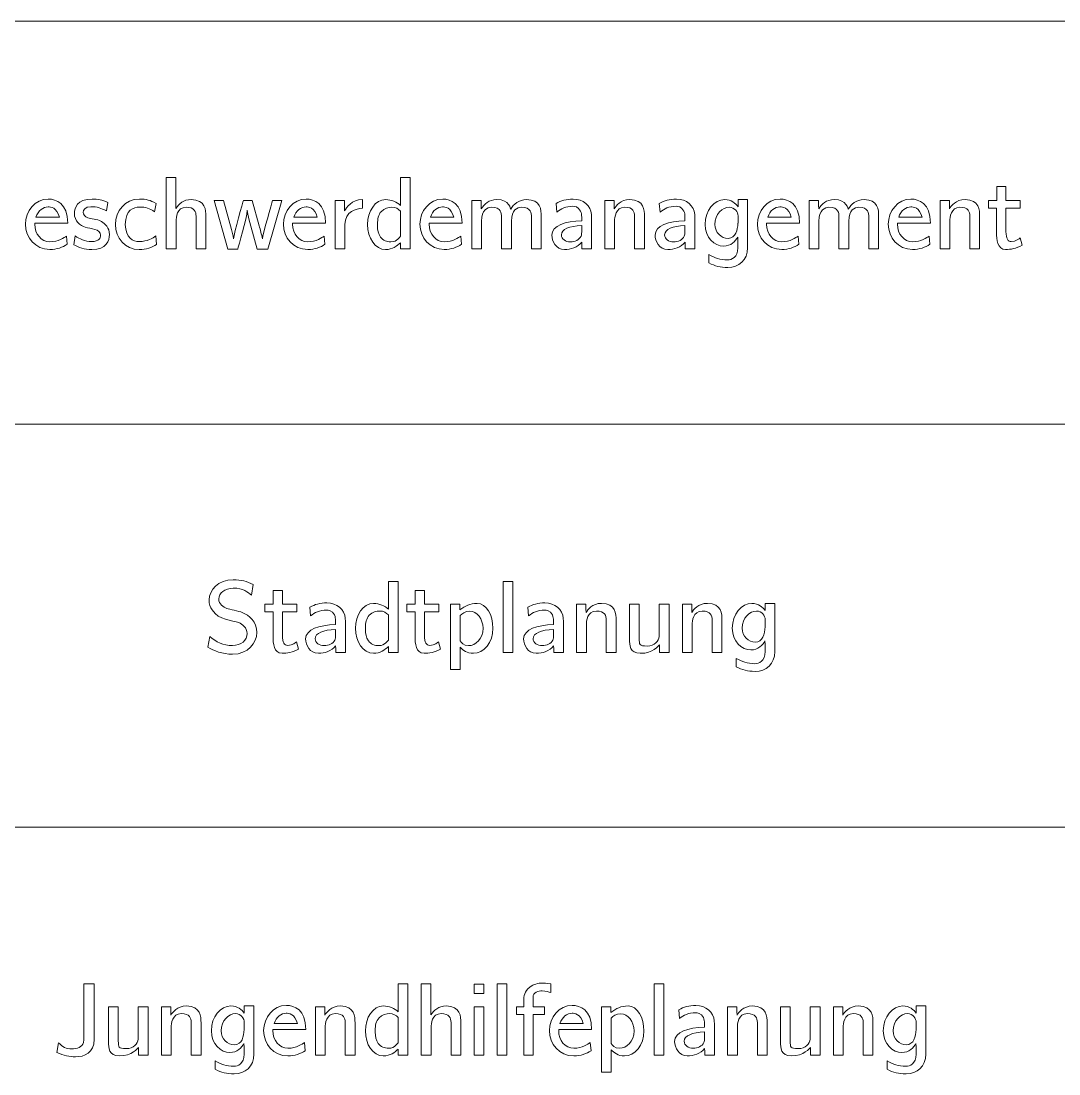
# Model space of a CAD drawing. Header units: inches. Extents: x 0 to 450, y -250 to 0.
# Drawn here: x 158.3 to 222.7, y -65.3 to 0 of the extents above; entities that cross this region are included whole.
import ezdxf

# ---------------------------------------------------------------- set-up
doc = ezdxf.new("R2010")
doc.units = ezdxf.units.IN
doc.header["$MEASUREMENT"] = 0
doc.layers.add('Ebene 1', color=7, linetype='Continuous')
doc.layers.add('Raster', color=7, linetype='Continuous')

msp = doc.modelspace()

# ---------------------------------------------------------------- linework, layer by layer
at = {"layer": 'Ebene 1', "color": 250, "lineweight": 18}
for points in [[(188.236, -34.759), (188.833, -34.759), (188.833, -39.174), (188.236, -39.174), (188.236, -34.759)], [(186.436, -59.74), (187.033, -59.74), (187.033, -60.337), (186.436, -60.337), (186.436, -59.74)], [(187.865, -59.734), (188.462, -59.734), (188.462, -64.148), (187.865, -64.148), (187.865, -59.734)], [(197.606, -59.734), (198.203, -59.734), (198.203, -64.148), (197.606, -64.148), (197.606, -59.734)], [(186.436, -61.15), (187.033, -61.15), (187.033, -64.148), (186.436, -64.148), (186.436, -61.15)]]:
    msp.add_lwpolyline(points, dxfattribs=at)
for points, knots in [([(167.326, -9.708), (167.326, -9.708), (167.923, -9.708), (167.923, -9.708), (167.923, -9.708), (167.923, -11.36), (167.923, -11.36), (167.923, -11.36), (167.929, -11.627), (167.929, -11.627), (168.094, -11.347), (168.399, -11.074), (168.876, -11.074), (169.765, -11.074), (169.784, -11.741), (169.784, -12.122), (169.784, -12.122), (169.784, -14.123), (169.784, -14.123), (169.784, -14.123), (169.174, -14.123), (169.174, -14.123), (169.174, -14.123), (169.174, -12.109), (169.174, -12.109), (169.174, -11.823), (169.079, -11.55), (168.558, -11.55), (167.986, -11.55), (167.935, -12.186), (167.935, -12.408), (167.935, -12.408), (167.935, -14.123), (167.935, -14.123), (167.935, -14.123), (167.326, -14.123), (167.326, -14.123), (167.326, -14.123), (167.326, -9.708), (167.326, -9.708)], [0, 0, 0, 0, 1, 1, 1, 2, 2, 2, 3, 3, 3, 4, 4, 4, 5, 5, 5, 6, 6, 6, 7, 7, 7, 8, 8, 8, 9, 9, 9, 10, 10, 10, 11, 11, 11, 12, 12, 12, 13, 13, 13, 13]), ([(181.868, -9.708), (181.868, -9.708), (181.868, -11.442), (181.868, -11.442), (181.62, -11.226), (181.309, -11.074), (180.94, -11.074), (180.28, -11.074), (179.822, -11.805), (179.822, -12.618), (179.822, -13.45), (180.286, -14.174), (180.934, -14.174), (181.359, -14.174), (181.645, -13.958), (181.855, -13.748), (181.855, -13.748), (181.855, -14.123), (181.855, -14.123), (181.855, -14.123), (182.465, -14.123), (182.465, -14.123), (182.465, -14.123), (182.465, -9.708), (182.465, -9.708), (182.465, -9.708), (181.868, -9.708), (181.868, -9.708)], [0, 0, 0, 0, 1, 1, 1, 2, 2, 2, 3, 3, 3, 4, 4, 4, 5, 5, 5, 6, 6, 6, 7, 7, 7, 8, 8, 8, 9, 9, 9, 9]), ([(218.335, -11.125), (218.335, -11.125), (218.856, -11.125), (218.856, -11.125), (218.856, -11.125), (218.856, -10.267), (218.856, -10.267), (218.856, -10.267), (219.428, -10.267), (219.428, -10.267), (219.428, -10.267), (219.428, -11.125), (219.428, -11.125), (219.428, -11.125), (220.317, -11.125), (220.317, -11.125), (220.317, -11.125), (220.317, -11.601), (220.317, -11.601), (220.317, -11.601), (219.428, -11.601), (219.428, -11.601), (219.428, -11.601), (219.428, -13.056), (219.428, -13.056), (219.428, -13.519), (219.561, -13.678), (219.758, -13.678), (220.063, -13.678), (220.253, -13.494), (220.304, -13.456), (220.304, -13.456), (220.431, -13.913), (220.431, -13.913), (220.069, -14.11), (219.713, -14.174), (219.402, -14.174), (218.894, -14.174), (218.843, -13.539), (218.843, -13.126), (218.843, -13.126), (218.843, -11.601), (218.843, -11.601), (218.843, -11.601), (218.335, -11.601), (218.335, -11.601), (218.335, -11.601), (218.335, -11.125), (218.335, -11.125)], [0, 0, 0, 0, 1, 1, 1, 2, 2, 2, 3, 3, 3, 4, 4, 4, 5, 5, 5, 6, 6, 6, 7, 7, 7, 8, 8, 8, 9, 9, 9, 10, 10, 10, 11, 11, 11, 12, 12, 12, 13, 13, 13, 14, 14, 14, 15, 15, 15, 16, 16, 16, 16]), ([(160.106, -13.697), (159.566, -13.697), (159.166, -13.202), (159.166, -12.598), (159.166, -12.598), (159.166, -12.535), (159.166, -12.535), (159.166, -12.535), (161.211, -12.535), (161.211, -12.535), (161.211, -11.296), (160.487, -11.042), (160.005, -11.042), (159.185, -11.042), (158.594, -11.785), (158.594, -12.605), (158.594, -13.418), (159.198, -14.174), (160.106, -14.174), (160.538, -14.174), (160.887, -14.034), (161.173, -13.85), (161.173, -13.85), (161.129, -13.335), (161.129, -13.335), (160.989, -13.437), (160.633, -13.697), (160.106, -13.697)], [0, 0, 0, 0, 1, 1, 1, 2, 2, 2, 3, 3, 3, 4, 4, 4, 5, 5, 5, 6, 6, 6, 7, 7, 7, 8, 8, 8, 9, 9, 9, 9]), ([(161.68, -13.329), (161.954, -13.513), (162.252, -13.678), (162.71, -13.678), (163.148, -13.678), (163.25, -13.45), (163.25, -13.291), (163.25, -12.872), (162.621, -12.897), (162.297, -12.783), (161.992, -12.681), (161.623, -12.408), (161.623, -11.938), (161.623, -11.595), (161.795, -11.042), (162.722, -11.042), (163.103, -11.042), (163.338, -11.099), (163.707, -11.258), (163.707, -11.258), (163.611, -11.779), (163.611, -11.779), (163.288, -11.601), (163.04, -11.519), (162.652, -11.519), (162.259, -11.519), (162.176, -11.728), (162.176, -11.868), (162.176, -12.001), (162.278, -12.135), (162.455, -12.198), (162.665, -12.268), (163.002, -12.268), (163.3, -12.433), (163.542, -12.567), (163.802, -12.833), (163.802, -13.24), (163.802, -13.615), (163.611, -14.174), (162.716, -14.174), (162.246, -14.174), (161.871, -14.034), (161.585, -13.875), (161.585, -13.875), (161.68, -13.329), (161.68, -13.329)], [0, 0, 0, 0, 1, 1, 1, 2, 2, 2, 3, 3, 3, 4, 4, 4, 5, 5, 5, 6, 6, 6, 7, 7, 7, 8, 8, 8, 9, 9, 9, 10, 10, 10, 11, 11, 11, 12, 12, 12, 13, 13, 13, 14, 14, 14, 15, 15, 15, 15]), ([(165.656, -11.042), (166.113, -11.042), (166.317, -11.112), (166.691, -11.315), (166.691, -11.315), (166.602, -11.836), (166.602, -11.836), (166.266, -11.62), (166.101, -11.538), (165.656, -11.538), (165.307, -11.538), (164.786, -11.703), (164.786, -12.624), (164.786, -13.469), (165.3, -13.678), (165.637, -13.678), (166.164, -13.678), (166.469, -13.475), (166.685, -13.329), (166.685, -13.329), (166.729, -13.856), (166.729, -13.856), (166.425, -14.04), (166.094, -14.174), (165.643, -14.174), (164.78, -14.174), (164.176, -13.45), (164.176, -12.618), (164.176, -11.798), (164.767, -11.042), (165.656, -11.042)], [0, 0, 0, 0, 1, 1, 1, 2, 2, 2, 3, 3, 3, 4, 4, 4, 5, 5, 5, 6, 6, 6, 7, 7, 7, 8, 8, 8, 9, 9, 9, 10, 10, 10, 10]), ([(176.108, -13.697), (175.568, -13.697), (175.168, -13.202), (175.168, -12.598), (175.168, -12.598), (175.168, -12.535), (175.168, -12.535), (175.168, -12.535), (177.213, -12.535), (177.213, -12.535), (177.213, -11.296), (176.489, -11.042), (176.006, -11.042), (175.187, -11.042), (174.596, -11.785), (174.596, -12.605), (174.596, -13.418), (175.2, -14.174), (176.108, -14.174), (176.54, -14.174), (176.889, -14.034), (177.175, -13.85), (177.175, -13.85), (177.131, -13.335), (177.131, -13.335), (176.991, -13.437), (176.635, -13.697), (176.108, -13.697)], [0, 0, 0, 0, 1, 1, 1, 2, 2, 2, 3, 3, 3, 4, 4, 4, 5, 5, 5, 6, 6, 6, 7, 7, 7, 8, 8, 8, 9, 9, 9, 9]), ([(177.816, -11.125), (177.816, -11.125), (178.387, -11.125), (178.387, -11.125), (178.387, -11.125), (178.387, -11.773), (178.387, -11.773), (178.502, -11.563), (178.826, -11.087), (179.499, -11.074), (179.499, -11.074), (179.499, -11.614), (179.499, -11.614), (179.111, -11.62), (178.413, -11.811), (178.413, -12.618), (178.413, -12.618), (178.413, -14.123), (178.413, -14.123), (178.413, -14.123), (177.816, -14.123), (177.816, -14.123), (177.816, -14.123), (177.816, -11.125), (177.816, -11.125)], [0, 0, 0, 0, 1, 1, 1, 2, 2, 2, 3, 3, 3, 4, 4, 4, 5, 5, 5, 6, 6, 6, 7, 7, 7, 8, 8, 8, 8]), ([(184.579, -13.697), (184.039, -13.697), (183.639, -13.202), (183.639, -12.598), (183.639, -12.598), (183.639, -12.535), (183.639, -12.535), (183.639, -12.535), (185.684, -12.535), (185.684, -12.535), (185.684, -11.296), (184.96, -11.042), (184.477, -11.042), (183.658, -11.042), (183.067, -11.785), (183.067, -12.605), (183.067, -13.418), (183.671, -14.174), (184.579, -14.174), (185.011, -14.174), (185.36, -14.034), (185.646, -13.85), (185.646, -13.85), (185.601, -13.335), (185.601, -13.335), (185.462, -13.437), (185.106, -13.697), (184.579, -13.697)], [0, 0, 0, 0, 1, 1, 1, 2, 2, 2, 3, 3, 3, 4, 4, 4, 5, 5, 5, 6, 6, 6, 7, 7, 7, 8, 8, 8, 9, 9, 9, 9]), ([(186.28, -11.125), (186.28, -11.125), (186.865, -11.125), (186.865, -11.125), (186.865, -11.125), (186.865, -11.43), (186.865, -11.43), (186.865, -11.43), (186.871, -11.646), (186.871, -11.646), (187.043, -11.353), (187.354, -11.074), (187.83, -11.074), (188.65, -11.074), (188.681, -11.671), (188.707, -11.671), (188.872, -11.373), (189.183, -11.074), (189.685, -11.074), (190.562, -11.074), (190.593, -11.722), (190.593, -12.122), (190.593, -12.122), (190.593, -14.123), (190.593, -14.123), (190.593, -14.123), (189.983, -14.123), (189.983, -14.123), (189.983, -14.123), (189.983, -12.154), (189.983, -12.154), (189.977, -11.925), (189.977, -11.55), (189.355, -11.55), (189.113, -11.55), (188.745, -11.715), (188.745, -12.408), (188.745, -12.408), (188.745, -14.123), (188.745, -14.123), (188.745, -14.123), (188.129, -14.123), (188.129, -14.123), (188.129, -14.123), (188.129, -12.154), (188.129, -12.154), (188.122, -11.925), (188.129, -11.55), (187.506, -11.55), (187.259, -11.55), (186.89, -11.715), (186.89, -12.408), (186.89, -12.408), (186.89, -14.123), (186.89, -14.123), (186.89, -14.123), (186.28, -14.123), (186.28, -14.123), (186.28, -14.123), (186.28, -11.125), (186.28, -11.125)], [0, 0, 0, 0, 1, 1, 1, 2, 2, 2, 3, 3, 3, 4, 4, 4, 5, 5, 5, 6, 6, 6, 7, 7, 7, 8, 8, 8, 9, 9, 9, 10, 10, 10, 11, 11, 11, 12, 12, 12, 13, 13, 13, 14, 14, 14, 15, 15, 15, 16, 16, 16, 17, 17, 17, 18, 18, 18, 19, 19, 19, 20, 20, 20, 20]), ([(193.711, -11.995), (193.672, -11.461), (193.19, -11.042), (192.574, -11.042), (192.135, -11.042), (191.83, -11.144), (191.513, -11.315), (191.513, -11.315), (191.557, -11.849), (191.557, -11.849), (191.83, -11.646), (192.097, -11.493), (192.561, -11.493), (192.65, -11.493), (192.891, -11.5), (193.037, -11.785), (193.101, -11.919), (193.101, -12.014), (193.101, -12.166), (193.101, -12.166), (193.101, -12.389), (193.101, -12.389), (192.097, -12.421), (191.252, -12.681), (191.252, -13.278), (191.252, -13.653), (191.5, -14.174), (192.04, -14.174), (192.421, -14.174), (192.859, -14.034), (193.114, -13.716), (193.114, -13.716), (193.12, -13.894), (193.12, -13.894), (193.12, -13.894), (193.12, -14.123), (193.12, -14.123), (193.12, -14.123), (193.717, -14.123), (193.717, -14.123), (193.717, -14.123), (193.717, -12.205), (193.717, -12.205), (193.717, -12.205), (193.711, -11.995), (193.711, -11.995)], [0, 0, 0, 0, 1, 1, 1, 2, 2, 2, 3, 3, 3, 4, 4, 4, 5, 5, 5, 6, 6, 6, 7, 7, 7, 8, 8, 8, 9, 9, 9, 10, 10, 10, 11, 11, 11, 12, 12, 12, 13, 13, 13, 14, 14, 14, 15, 15, 15, 15]), ([(194.535, -11.125), (194.535, -11.125), (195.12, -11.125), (195.12, -11.125), (195.12, -11.125), (195.12, -11.43), (195.12, -11.43), (195.12, -11.43), (195.126, -11.646), (195.126, -11.646), (195.221, -11.474), (195.507, -11.074), (196.085, -11.074), (196.974, -11.074), (196.994, -11.747), (196.994, -12.122), (196.994, -12.122), (196.994, -14.123), (196.994, -14.123), (196.994, -14.123), (196.384, -14.123), (196.384, -14.123), (196.384, -14.123), (196.384, -12.109), (196.384, -12.109), (196.384, -11.823), (196.289, -11.55), (195.768, -11.55), (195.196, -11.55), (195.145, -12.186), (195.145, -12.408), (195.145, -12.408), (195.145, -14.123), (195.145, -14.123), (195.145, -14.123), (194.535, -14.123), (194.535, -14.123), (194.535, -14.123), (194.535, -11.125), (194.535, -11.125)], [0, 0, 0, 0, 1, 1, 1, 2, 2, 2, 3, 3, 3, 4, 4, 4, 5, 5, 5, 6, 6, 6, 7, 7, 7, 8, 8, 8, 9, 9, 9, 10, 10, 10, 11, 11, 11, 12, 12, 12, 13, 13, 13, 13]), ([(200.118, -11.995), (200.08, -11.461), (199.597, -11.042), (198.981, -11.042), (198.542, -11.042), (198.238, -11.144), (197.92, -11.315), (197.92, -11.315), (197.964, -11.849), (197.964, -11.849), (198.238, -11.646), (198.504, -11.493), (198.968, -11.493), (199.057, -11.493), (199.298, -11.5), (199.444, -11.785), (199.508, -11.919), (199.508, -12.014), (199.508, -12.166), (199.508, -12.166), (199.508, -12.389), (199.508, -12.389), (198.504, -12.421), (197.66, -12.681), (197.66, -13.278), (197.66, -13.653), (197.907, -14.174), (198.447, -14.174), (198.828, -14.174), (199.266, -14.034), (199.521, -13.716), (199.521, -13.716), (199.527, -13.894), (199.527, -13.894), (199.527, -13.894), (199.527, -14.123), (199.527, -14.123), (199.527, -14.123), (200.124, -14.123), (200.124, -14.123), (200.124, -14.123), (200.124, -12.205), (200.124, -12.205), (200.124, -12.205), (200.118, -11.995), (200.118, -11.995)], [0, 0, 0, 0, 1, 1, 1, 2, 2, 2, 3, 3, 3, 4, 4, 4, 5, 5, 5, 6, 6, 6, 7, 7, 7, 8, 8, 8, 9, 9, 9, 10, 10, 10, 11, 11, 11, 12, 12, 12, 13, 13, 13, 14, 14, 14, 15, 15, 15, 15]), ([(202.804, -11.074), (202.804, -11.074), (202.804, -11.519), (202.804, -11.519), (202.645, -11.315), (202.384, -11.074), (201.978, -11.074), (201.33, -11.074), (200.758, -11.747), (200.758, -12.611), (200.758, -13.443), (201.343, -13.964), (201.908, -13.964), (202.365, -13.964), (202.645, -13.653), (202.785, -13.399), (202.785, -13.399), (202.791, -13.615), (202.791, -13.615), (202.791, -13.615), (202.791, -14.059), (202.791, -14.059), (202.791, -14.669), (202.41, -14.815), (202.162, -14.815), (201.673, -14.815), (201.375, -14.688), (201, -14.485), (201, -14.485), (201, -15.006), (201, -15.006), (201.381, -15.196), (201.692, -15.292), (202.175, -15.292), (202.835, -15.292), (203.401, -14.834), (203.401, -14.066), (203.401, -14.066), (203.401, -11.074), (203.401, -11.074), (203.401, -11.074), (202.804, -11.074), (202.804, -11.074)], [0, 0, 0, 0, 1, 1, 1, 2, 2, 2, 3, 3, 3, 4, 4, 4, 5, 5, 5, 6, 6, 6, 7, 7, 7, 8, 8, 8, 9, 9, 9, 10, 10, 10, 11, 11, 11, 12, 12, 12, 13, 13, 13, 14, 14, 14, 14]), ([(205.515, -13.697), (204.975, -13.697), (204.575, -13.202), (204.575, -12.598), (204.575, -12.598), (204.575, -12.535), (204.575, -12.535), (204.575, -12.535), (206.62, -12.535), (206.62, -12.535), (206.62, -11.296), (205.896, -11.042), (205.413, -11.042), (204.594, -11.042), (204.003, -11.785), (204.003, -12.605), (204.003, -13.418), (204.607, -14.174), (205.515, -14.174), (205.947, -14.174), (206.296, -14.034), (206.582, -13.85), (206.582, -13.85), (206.538, -13.335), (206.538, -13.335), (206.398, -13.437), (206.042, -13.697), (205.515, -13.697)], [0, 0, 0, 0, 1, 1, 1, 2, 2, 2, 3, 3, 3, 4, 4, 4, 5, 5, 5, 6, 6, 6, 7, 7, 7, 8, 8, 8, 9, 9, 9, 9]), ([(207.216, -11.125), (207.216, -11.125), (207.801, -11.125), (207.801, -11.125), (207.801, -11.125), (207.801, -11.43), (207.801, -11.43), (207.801, -11.43), (207.807, -11.646), (207.807, -11.646), (207.979, -11.353), (208.29, -11.074), (208.766, -11.074), (209.586, -11.074), (209.617, -11.671), (209.643, -11.671), (209.808, -11.373), (210.119, -11.074), (210.621, -11.074), (211.498, -11.074), (211.529, -11.722), (211.529, -12.122), (211.529, -12.122), (211.529, -14.123), (211.529, -14.123), (211.529, -14.123), (210.92, -14.123), (210.92, -14.123), (210.92, -14.123), (210.92, -12.154), (210.92, -12.154), (210.913, -11.925), (210.913, -11.55), (210.291, -11.55), (210.049, -11.55), (209.681, -11.715), (209.681, -12.408), (209.681, -12.408), (209.681, -14.123), (209.681, -14.123), (209.681, -14.123), (209.065, -14.123), (209.065, -14.123), (209.065, -14.123), (209.065, -12.154), (209.065, -12.154), (209.058, -11.925), (209.065, -11.55), (208.442, -11.55), (208.195, -11.55), (207.826, -11.715), (207.826, -12.408), (207.826, -12.408), (207.826, -14.123), (207.826, -14.123), (207.826, -14.123), (207.216, -14.123), (207.216, -14.123), (207.216, -14.123), (207.216, -11.125), (207.216, -11.125)], [0, 0, 0, 0, 1, 1, 1, 2, 2, 2, 3, 3, 3, 4, 4, 4, 5, 5, 5, 6, 6, 6, 7, 7, 7, 8, 8, 8, 9, 9, 9, 10, 10, 10, 11, 11, 11, 12, 12, 12, 13, 13, 13, 14, 14, 14, 15, 15, 15, 16, 16, 16, 17, 17, 17, 18, 18, 18, 19, 19, 19, 20, 20, 20, 20]), ([(213.637, -13.697), (213.097, -13.697), (212.696, -13.202), (212.696, -12.598), (212.696, -12.598), (212.696, -12.535), (212.696, -12.535), (212.696, -12.535), (214.742, -12.535), (214.742, -12.535), (214.742, -11.296), (214.018, -11.042), (213.535, -11.042), (212.716, -11.042), (212.125, -11.785), (212.125, -12.605), (212.125, -13.418), (212.728, -14.174), (213.637, -14.174), (214.068, -14.174), (214.418, -14.034), (214.704, -13.85), (214.704, -13.85), (214.659, -13.335), (214.659, -13.335), (214.519, -13.437), (214.164, -13.697), (213.637, -13.697)], [0, 0, 0, 0, 1, 1, 1, 2, 2, 2, 3, 3, 3, 4, 4, 4, 5, 5, 5, 6, 6, 6, 7, 7, 7, 8, 8, 8, 9, 9, 9, 9]), ([(215.338, -11.125), (215.338, -11.125), (215.922, -11.125), (215.922, -11.125), (215.922, -11.125), (215.922, -11.43), (215.922, -11.43), (215.922, -11.43), (215.929, -11.646), (215.929, -11.646), (216.024, -11.474), (216.31, -11.074), (216.888, -11.074), (217.777, -11.074), (217.796, -11.747), (217.796, -12.122), (217.796, -12.122), (217.796, -14.123), (217.796, -14.123), (217.796, -14.123), (217.186, -14.123), (217.186, -14.123), (217.186, -14.123), (217.186, -12.109), (217.186, -12.109), (217.186, -11.823), (217.091, -11.55), (216.57, -11.55), (215.999, -11.55), (215.948, -12.186), (215.948, -12.408), (215.948, -12.408), (215.948, -14.123), (215.948, -14.123), (215.948, -14.123), (215.338, -14.123), (215.338, -14.123), (215.338, -14.123), (215.338, -11.125), (215.338, -11.125)], [0, 0, 0, 0, 1, 1, 1, 2, 2, 2, 3, 3, 3, 4, 4, 4, 5, 5, 5, 6, 6, 6, 7, 7, 7, 8, 8, 8, 9, 9, 9, 10, 10, 10, 11, 11, 11, 12, 12, 12, 13, 13, 13, 13]), ([(159.998, -11.525), (160.138, -11.525), (160.538, -11.557), (160.691, -12.16), (160.691, -12.16), (159.242, -12.16), (159.242, -12.16), (159.376, -11.754), (159.693, -11.525), (159.998, -11.525)], [0, 0, 0, 0, 1, 1, 1, 2, 2, 2, 3, 3, 3, 3]), ([(170.882, -11.125), (170.882, -11.125), (171.371, -12.922), (171.371, -12.922), (171.371, -12.922), (171.472, -13.348), (171.472, -13.348), (171.472, -13.348), (171.498, -13.513), (171.498, -13.513), (171.523, -13.145), (172.082, -11.214), (172.108, -11.125), (172.108, -11.125), (172.654, -11.125), (172.654, -11.125), (172.654, -11.125), (173.092, -12.694), (173.092, -12.694), (173.162, -12.967), (173.238, -13.234), (173.289, -13.513), (173.327, -13.177), (173.874, -11.309), (173.918, -11.125), (173.918, -11.125), (174.496, -11.125), (174.496, -11.125), (174.496, -11.125), (173.638, -14.142), (173.638, -14.142), (173.638, -14.142), (172.959, -14.142), (172.959, -14.142), (172.959, -14.142), (172.565, -12.719), (172.565, -12.719), (172.565, -12.719), (172.457, -12.274), (172.457, -12.274), (172.457, -12.274), (172.374, -11.881), (172.374, -11.881), (172.374, -11.881), (172.355, -11.735), (172.355, -11.735), (172.33, -12.224), (171.79, -14.015), (171.758, -14.142), (171.758, -14.142), (171.148, -14.142), (171.148, -14.142), (171.148, -14.142), (170.291, -11.125), (170.291, -11.125), (170.291, -11.125), (170.882, -11.125), (170.882, -11.125)], [0, 0, 0, 0, 1, 1, 1, 2, 2, 2, 3, 3, 3, 4, 4, 4, 5, 5, 5, 6, 6, 6, 7, 7, 7, 8, 8, 8, 9, 9, 9, 10, 10, 10, 11, 11, 11, 12, 12, 12, 13, 13, 13, 14, 14, 14, 15, 15, 15, 16, 16, 16, 17, 17, 17, 18, 18, 18, 19, 19, 19, 19]), ([(176, -11.525), (176.14, -11.525), (176.54, -11.557), (176.692, -12.16), (176.692, -12.16), (175.244, -12.16), (175.244, -12.16), (175.377, -11.754), (175.695, -11.525), (176, -11.525)], [0, 0, 0, 0, 1, 1, 1, 2, 2, 2, 3, 3, 3, 3]), ([(181.855, -13.354), (181.829, -13.367), (181.671, -13.697), (181.258, -13.697), (181.016, -13.697), (180.762, -13.602), (180.616, -13.399), (180.47, -13.202), (180.438, -12.948), (180.432, -12.706), (180.432, -12.706), (180.432, -12.573), (180.432, -12.573), (180.438, -12.306), (180.477, -12.008), (180.673, -11.805), (180.851, -11.608), (181.124, -11.55), (181.328, -11.55), (181.569, -11.55), (181.709, -11.646), (181.855, -11.792), (181.855, -11.792), (181.855, -13.354), (181.855, -13.354)], [0, 0, 0, 0, 1, 1, 1, 2, 2, 2, 3, 3, 3, 4, 4, 4, 5, 5, 5, 6, 6, 6, 7, 7, 7, 8, 8, 8, 8]), ([(184.471, -11.525), (184.611, -11.525), (185.011, -11.557), (185.163, -12.16), (185.163, -12.16), (183.715, -12.16), (183.715, -12.16), (183.848, -11.754), (184.166, -11.525), (184.471, -11.525)], [0, 0, 0, 0, 1, 1, 1, 2, 2, 2, 3, 3, 3, 3]), ([(202.804, -12.535), (202.804, -12.535), (202.791, -12.535), (202.791, -12.535), (202.785, -12.954), (202.651, -13.481), (202.188, -13.481), (201.775, -13.481), (201.368, -13.126), (201.368, -12.611), (201.368, -11.976), (201.832, -11.55), (202.264, -11.55), (202.6, -11.55), (202.804, -11.862), (202.804, -12.078), (202.804, -12.078), (202.804, -12.535), (202.804, -12.535)], [0, 0, 0, 0, 1, 1, 1, 2, 2, 2, 3, 3, 3, 4, 4, 4, 5, 5, 5, 6, 6, 6, 6]), ([(205.407, -11.525), (205.547, -11.525), (205.947, -11.557), (206.099, -12.16), (206.099, -12.16), (204.651, -12.16), (204.651, -12.16), (204.784, -11.754), (205.102, -11.525), (205.407, -11.525)], [0, 0, 0, 0, 1, 1, 1, 2, 2, 2, 3, 3, 3, 3]), ([(213.529, -11.525), (213.668, -11.525), (214.068, -11.557), (214.221, -12.16), (214.221, -12.16), (212.773, -12.16), (212.773, -12.16), (212.906, -11.754), (213.224, -11.525), (213.529, -11.525)], [0, 0, 0, 0, 1, 1, 1, 2, 2, 2, 3, 3, 3, 3]), ([(193.101, -13.087), (193.101, -13.177), (193.101, -13.265), (193.063, -13.348), (192.961, -13.57), (192.675, -13.697), (192.402, -13.697), (192.097, -13.697), (191.843, -13.519), (191.843, -13.265), (191.843, -12.916), (192.345, -12.719), (193.101, -12.687), (193.101, -12.687), (193.101, -13.087), (193.101, -13.087)], [0, 0, 0, 0, 1, 1, 1, 2, 2, 2, 3, 3, 3, 4, 4, 4, 5, 5, 5, 5]), ([(199.508, -13.087), (199.508, -13.177), (199.508, -13.265), (199.47, -13.348), (199.368, -13.57), (199.082, -13.697), (198.809, -13.697), (198.504, -13.697), (198.25, -13.519), (198.25, -13.265), (198.25, -12.916), (198.752, -12.719), (199.508, -12.687), (199.508, -12.687), (199.508, -13.087), (199.508, -13.087)], [0, 0, 0, 0, 1, 1, 1, 2, 2, 2, 3, 3, 3, 4, 4, 4, 5, 5, 5, 5]), ([(170.024, -38.183), (170.425, -38.513), (170.85, -38.742), (171.441, -38.742), (171.962, -38.742), (172.343, -38.405), (172.343, -37.992), (172.343, -37.63), (172.044, -37.402), (171.829, -37.319), (171.403, -37.154), (170.609, -37.192), (170.171, -36.531), (170.069, -36.379), (169.98, -36.163), (169.98, -35.915), (169.98, -35.305), (170.539, -34.658), (171.485, -34.658), (171.987, -34.658), (172.318, -34.759), (172.724, -34.963), (172.724, -34.963), (172.61, -35.623), (172.61, -35.623), (172.387, -35.439), (172.095, -35.179), (171.485, -35.179), (170.946, -35.179), (170.583, -35.49), (170.583, -35.845), (170.583, -36.169), (170.876, -36.36), (171.079, -36.436), (171.263, -36.506), (171.816, -36.601), (172.044, -36.69), (172.47, -36.855), (172.946, -37.281), (172.946, -37.929), (172.946, -38.577), (172.4, -39.282), (171.435, -39.282), (170.793, -39.282), (170.285, -39.066), (169.91, -38.837), (169.91, -38.837), (170.024, -38.183), (170.024, -38.183)], [0, 0, 0, 0, 1, 1, 1, 2, 2, 2, 3, 3, 3, 4, 4, 4, 5, 5, 5, 6, 6, 6, 7, 7, 7, 8, 8, 8, 9, 9, 9, 10, 10, 10, 11, 11, 11, 12, 12, 12, 13, 13, 13, 14, 14, 14, 15, 15, 15, 16, 16, 16, 16]), ([(181.118, -34.759), (181.118, -34.759), (181.118, -36.493), (181.118, -36.493), (180.871, -36.277), (180.559, -36.125), (180.191, -36.125), (179.53, -36.125), (179.073, -36.855), (179.073, -37.668), (179.073, -38.5), (179.537, -39.224), (180.185, -39.224), (180.61, -39.224), (180.896, -39.008), (181.106, -38.799), (181.106, -38.799), (181.106, -39.174), (181.106, -39.174), (181.106, -39.174), (181.715, -39.174), (181.715, -39.174), (181.715, -39.174), (181.715, -34.759), (181.715, -34.759), (181.715, -34.759), (181.118, -34.759), (181.118, -34.759)], [0, 0, 0, 0, 1, 1, 1, 2, 2, 2, 3, 3, 3, 4, 4, 4, 5, 5, 5, 6, 6, 6, 7, 7, 7, 8, 8, 8, 9, 9, 9, 9]), ([(173.441, -36.176), (173.441, -36.176), (173.961, -36.176), (173.961, -36.176), (173.961, -36.176), (173.961, -35.318), (173.961, -35.318), (173.961, -35.318), (174.533, -35.318), (174.533, -35.318), (174.533, -35.318), (174.533, -36.176), (174.533, -36.176), (174.533, -36.176), (175.422, -36.176), (175.422, -36.176), (175.422, -36.176), (175.422, -36.652), (175.422, -36.652), (175.422, -36.652), (174.533, -36.652), (174.533, -36.652), (174.533, -36.652), (174.533, -38.107), (174.533, -38.107), (174.533, -38.57), (174.667, -38.729), (174.863, -38.729), (175.168, -38.729), (175.359, -38.545), (175.41, -38.507), (175.41, -38.507), (175.537, -38.964), (175.537, -38.964), (175.175, -39.161), (174.819, -39.224), (174.508, -39.224), (174, -39.224), (173.949, -38.589), (173.949, -38.176), (173.949, -38.176), (173.949, -36.652), (173.949, -36.652), (173.949, -36.652), (173.441, -36.652), (173.441, -36.652), (173.441, -36.652), (173.441, -36.176), (173.441, -36.176)], [0, 0, 0, 0, 1, 1, 1, 2, 2, 2, 3, 3, 3, 4, 4, 4, 5, 5, 5, 6, 6, 6, 7, 7, 7, 8, 8, 8, 9, 9, 9, 10, 10, 10, 11, 11, 11, 12, 12, 12, 13, 13, 13, 14, 14, 14, 15, 15, 15, 16, 16, 16, 16]), ([(182.254, -36.176), (182.254, -36.176), (182.775, -36.176), (182.775, -36.176), (182.775, -36.176), (182.775, -35.318), (182.775, -35.318), (182.775, -35.318), (183.347, -35.318), (183.347, -35.318), (183.347, -35.318), (183.347, -36.176), (183.347, -36.176), (183.347, -36.176), (184.236, -36.176), (184.236, -36.176), (184.236, -36.176), (184.236, -36.652), (184.236, -36.652), (184.236, -36.652), (183.347, -36.652), (183.347, -36.652), (183.347, -36.652), (183.347, -38.107), (183.347, -38.107), (183.347, -38.57), (183.48, -38.729), (183.677, -38.729), (183.982, -38.729), (184.173, -38.545), (184.223, -38.507), (184.223, -38.507), (184.35, -38.964), (184.35, -38.964), (183.988, -39.161), (183.633, -39.224), (183.322, -39.224), (182.813, -39.224), (182.763, -38.589), (182.763, -38.176), (182.763, -38.176), (182.763, -36.652), (182.763, -36.652), (182.763, -36.652), (182.254, -36.652), (182.254, -36.652), (182.254, -36.652), (182.254, -36.176), (182.254, -36.176)], [0, 0, 0, 0, 1, 1, 1, 2, 2, 2, 3, 3, 3, 4, 4, 4, 5, 5, 5, 6, 6, 6, 7, 7, 7, 8, 8, 8, 9, 9, 9, 10, 10, 10, 11, 11, 11, 12, 12, 12, 13, 13, 13, 14, 14, 14, 15, 15, 15, 16, 16, 16, 16]), ([(178.432, -37.046), (178.394, -36.512), (177.912, -36.093), (177.295, -36.093), (176.857, -36.093), (176.552, -36.195), (176.235, -36.366), (176.235, -36.366), (176.279, -36.9), (176.279, -36.9), (176.552, -36.696), (176.819, -36.544), (177.283, -36.544), (177.372, -36.544), (177.613, -36.55), (177.759, -36.836), (177.823, -36.97), (177.823, -37.065), (177.823, -37.217), (177.823, -37.217), (177.823, -37.44), (177.823, -37.44), (176.819, -37.471), (175.974, -37.732), (175.974, -38.329), (175.974, -38.704), (176.222, -39.224), (176.762, -39.224), (177.143, -39.224), (177.581, -39.085), (177.835, -38.767), (177.835, -38.767), (177.842, -38.945), (177.842, -38.945), (177.842, -38.945), (177.842, -39.174), (177.842, -39.174), (177.842, -39.174), (178.439, -39.174), (178.439, -39.174), (178.439, -39.174), (178.439, -37.256), (178.439, -37.256), (178.439, -37.256), (178.432, -37.046), (178.432, -37.046)], [0, 0, 0, 0, 1, 1, 1, 2, 2, 2, 3, 3, 3, 4, 4, 4, 5, 5, 5, 6, 6, 6, 7, 7, 7, 8, 8, 8, 9, 9, 9, 10, 10, 10, 11, 11, 11, 12, 12, 12, 13, 13, 13, 14, 14, 14, 15, 15, 15, 15]), ([(186.617, -36.125), (186.192, -36.125), (185.842, -36.284), (185.55, -36.525), (185.55, -36.525), (185.55, -36.176), (185.55, -36.176), (185.55, -36.176), (184.953, -36.176), (184.953, -36.176), (184.953, -36.176), (184.953, -40.235), (184.953, -40.235), (184.953, -40.235), (185.563, -40.235), (185.563, -40.235), (185.563, -40.235), (185.563, -38.843), (185.563, -38.843), (185.734, -39.021), (185.982, -39.224), (186.382, -39.224), (187.049, -39.224), (187.596, -38.551), (187.596, -37.668), (187.596, -36.855), (187.202, -36.125), (186.617, -36.125)], [0, 0, 0, 0, 1, 1, 1, 2, 2, 2, 3, 3, 3, 4, 4, 4, 5, 5, 5, 6, 6, 6, 7, 7, 7, 8, 8, 8, 9, 9, 9, 9]), ([(191.958, -37.046), (191.92, -36.512), (191.437, -36.093), (190.821, -36.093), (190.383, -36.093), (190.078, -36.195), (189.76, -36.366), (189.76, -36.366), (189.805, -36.9), (189.805, -36.9), (190.078, -36.696), (190.345, -36.544), (190.808, -36.544), (190.897, -36.544), (191.138, -36.55), (191.285, -36.836), (191.348, -36.97), (191.348, -37.065), (191.348, -37.217), (191.348, -37.217), (191.348, -37.44), (191.348, -37.44), (190.345, -37.471), (189.5, -37.732), (189.5, -38.329), (189.5, -38.704), (189.747, -39.224), (190.287, -39.224), (190.668, -39.224), (191.107, -39.085), (191.361, -38.767), (191.361, -38.767), (191.367, -38.945), (191.367, -38.945), (191.367, -38.945), (191.367, -39.174), (191.367, -39.174), (191.367, -39.174), (191.964, -39.174), (191.964, -39.174), (191.964, -39.174), (191.964, -37.256), (191.964, -37.256), (191.964, -37.256), (191.958, -37.046), (191.958, -37.046)], [0, 0, 0, 0, 1, 1, 1, 2, 2, 2, 3, 3, 3, 4, 4, 4, 5, 5, 5, 6, 6, 6, 7, 7, 7, 8, 8, 8, 9, 9, 9, 10, 10, 10, 11, 11, 11, 12, 12, 12, 13, 13, 13, 14, 14, 14, 15, 15, 15, 15]), ([(192.783, -36.176), (192.783, -36.176), (193.367, -36.176), (193.367, -36.176), (193.367, -36.176), (193.367, -36.48), (193.367, -36.48), (193.367, -36.48), (193.373, -36.696), (193.373, -36.696), (193.469, -36.525), (193.754, -36.125), (194.333, -36.125), (195.222, -36.125), (195.241, -36.798), (195.241, -37.173), (195.241, -37.173), (195.241, -39.174), (195.241, -39.174), (195.241, -39.174), (194.631, -39.174), (194.631, -39.174), (194.631, -39.174), (194.631, -37.16), (194.631, -37.16), (194.631, -36.874), (194.536, -36.601), (194.015, -36.601), (193.443, -36.601), (193.392, -37.236), (193.392, -37.459), (193.392, -37.459), (193.392, -39.174), (193.392, -39.174), (193.392, -39.174), (192.783, -39.174), (192.783, -39.174), (192.783, -39.174), (192.783, -36.176), (192.783, -36.176)], [0, 0, 0, 0, 1, 1, 1, 2, 2, 2, 3, 3, 3, 4, 4, 4, 5, 5, 5, 6, 6, 6, 7, 7, 7, 8, 8, 8, 9, 9, 9, 10, 10, 10, 11, 11, 11, 12, 12, 12, 13, 13, 13, 13]), ([(196.066, -36.176), (196.066, -36.176), (196.675, -36.176), (196.675, -36.176), (196.675, -36.176), (196.675, -38.297), (196.675, -38.297), (196.682, -38.685), (196.656, -38.773), (197.158, -38.773), (197.641, -38.773), (197.876, -38.462), (197.908, -38.183), (197.914, -38.119), (197.914, -38.049), (197.914, -37.986), (197.914, -37.986), (197.914, -36.176), (197.914, -36.176), (197.914, -36.176), (198.524, -36.176), (198.524, -36.176), (198.524, -36.176), (198.524, -39.174), (198.524, -39.174), (198.524, -39.174), (197.927, -39.174), (197.927, -39.174), (197.927, -39.174), (197.927, -38.697), (197.927, -38.697), (197.889, -38.748), (197.514, -39.224), (196.739, -39.224), (196.091, -39.224), (196.066, -38.71), (196.066, -38.341), (196.066, -38.341), (196.066, -36.176), (196.066, -36.176)], [0, 0, 0, 0, 1, 1, 1, 2, 2, 2, 3, 3, 3, 4, 4, 4, 5, 5, 5, 6, 6, 6, 7, 7, 7, 8, 8, 8, 9, 9, 9, 10, 10, 10, 11, 11, 11, 12, 12, 12, 13, 13, 13, 13]), ([(199.349, -36.176), (199.349, -36.176), (199.933, -36.176), (199.933, -36.176), (199.933, -36.176), (199.933, -36.48), (199.933, -36.48), (199.933, -36.48), (199.939, -36.696), (199.939, -36.696), (200.035, -36.525), (200.32, -36.125), (200.899, -36.125), (201.788, -36.125), (201.807, -36.798), (201.807, -37.173), (201.807, -37.173), (201.807, -39.174), (201.807, -39.174), (201.807, -39.174), (201.197, -39.174), (201.197, -39.174), (201.197, -39.174), (201.197, -37.16), (201.197, -37.16), (201.197, -36.874), (201.102, -36.601), (200.581, -36.601), (200.009, -36.601), (199.958, -37.236), (199.958, -37.459), (199.958, -37.459), (199.958, -39.174), (199.958, -39.174), (199.958, -39.174), (199.349, -39.174), (199.349, -39.174), (199.349, -39.174), (199.349, -36.176), (199.349, -36.176)], [0, 0, 0, 0, 1, 1, 1, 2, 2, 2, 3, 3, 3, 4, 4, 4, 5, 5, 5, 6, 6, 6, 7, 7, 7, 8, 8, 8, 9, 9, 9, 10, 10, 10, 11, 11, 11, 12, 12, 12, 13, 13, 13, 13]), ([(204.493, -36.125), (204.493, -36.125), (204.493, -36.569), (204.493, -36.569), (204.334, -36.366), (204.074, -36.125), (203.667, -36.125), (203.019, -36.125), (202.447, -36.798), (202.447, -37.662), (202.447, -38.494), (203.032, -39.015), (203.597, -39.015), (204.054, -39.015), (204.334, -38.704), (204.474, -38.45), (204.474, -38.45), (204.48, -38.666), (204.48, -38.666), (204.48, -38.666), (204.48, -39.11), (204.48, -39.11), (204.48, -39.72), (204.099, -39.866), (203.851, -39.866), (203.362, -39.866), (203.063, -39.739), (202.689, -39.536), (202.689, -39.536), (202.689, -40.057), (202.689, -40.057), (203.07, -40.247), (203.381, -40.342), (203.864, -40.342), (204.525, -40.342), (205.09, -39.885), (205.09, -39.117), (205.09, -39.117), (205.09, -36.125), (205.09, -36.125), (205.09, -36.125), (204.493, -36.125), (204.493, -36.125)], [0, 0, 0, 0, 1, 1, 1, 2, 2, 2, 3, 3, 3, 4, 4, 4, 5, 5, 5, 6, 6, 6, 7, 7, 7, 8, 8, 8, 9, 9, 9, 10, 10, 10, 11, 11, 11, 12, 12, 12, 13, 13, 13, 14, 14, 14, 14]), ([(181.106, -38.405), (181.08, -38.418), (180.921, -38.748), (180.508, -38.748), (180.267, -38.748), (180.013, -38.653), (179.867, -38.45), (179.721, -38.253), (179.689, -37.999), (179.683, -37.757), (179.683, -37.757), (179.683, -37.624), (179.683, -37.624), (179.689, -37.357), (179.727, -37.059), (179.924, -36.855), (180.102, -36.658), (180.375, -36.601), (180.578, -36.601), (180.82, -36.601), (180.959, -36.696), (181.106, -36.843), (181.106, -36.843), (181.106, -38.405), (181.106, -38.405)], [0, 0, 0, 0, 1, 1, 1, 2, 2, 2, 3, 3, 3, 4, 4, 4, 5, 5, 5, 6, 6, 6, 7, 7, 7, 8, 8, 8, 8]), ([(186.084, -38.748), (185.773, -38.748), (185.633, -38.539), (185.563, -38.45), (185.563, -38.45), (185.563, -36.874), (185.563, -36.874), (185.684, -36.76), (185.861, -36.614), (186.147, -36.614), (186.617, -36.614), (186.979, -37.097), (186.979, -37.668), (186.979, -38.335), (186.516, -38.748), (186.084, -38.748)], [0, 0, 0, 0, 1, 1, 1, 2, 2, 2, 3, 3, 3, 4, 4, 4, 5, 5, 5, 5]), ([(204.493, -37.586), (204.493, -37.586), (204.48, -37.586), (204.48, -37.586), (204.474, -38.005), (204.34, -38.532), (203.877, -38.532), (203.464, -38.532), (203.057, -38.176), (203.057, -37.662), (203.057, -37.027), (203.521, -36.601), (203.953, -36.601), (204.289, -36.601), (204.493, -36.912), (204.493, -37.128), (204.493, -37.128), (204.493, -37.586), (204.493, -37.586)], [0, 0, 0, 0, 1, 1, 1, 2, 2, 2, 3, 3, 3, 4, 4, 4, 5, 5, 5, 6, 6, 6, 6]), ([(177.823, -38.138), (177.823, -38.227), (177.823, -38.316), (177.784, -38.399), (177.683, -38.621), (177.397, -38.748), (177.124, -38.748), (176.819, -38.748), (176.565, -38.57), (176.565, -38.316), (176.565, -37.967), (177.067, -37.77), (177.823, -37.738), (177.823, -37.738), (177.823, -38.138), (177.823, -38.138)], [0, 0, 0, 0, 1, 1, 1, 2, 2, 2, 3, 3, 3, 4, 4, 4, 5, 5, 5, 5]), ([(191.348, -38.138), (191.348, -38.227), (191.348, -38.316), (191.31, -38.399), (191.208, -38.621), (190.922, -38.748), (190.649, -38.748), (190.345, -38.748), (190.09, -38.57), (190.09, -38.316), (190.09, -37.967), (190.592, -37.77), (191.348, -37.738), (191.348, -37.738), (191.348, -38.138), (191.348, -38.138)], [0, 0, 0, 0, 1, 1, 1, 2, 2, 2, 3, 3, 3, 4, 4, 4, 5, 5, 5, 5]), ([(160.648, -63.386), (160.871, -63.647), (161.131, -63.767), (161.455, -63.767), (161.792, -63.767), (162.109, -63.653), (162.186, -63.367), (162.205, -63.297), (162.205, -63.227), (162.205, -63.151), (162.205, -63.151), (162.205, -59.734), (162.205, -59.734), (162.205, -59.734), (162.859, -59.734), (162.859, -59.734), (162.859, -59.734), (162.859, -63.164), (162.859, -63.164), (162.859, -64.034), (162.236, -64.256), (161.684, -64.256), (161.341, -64.256), (160.953, -64.186), (160.541, -63.989), (160.541, -63.989), (160.648, -63.386), (160.648, -63.386)], [0, 0, 0, 0, 1, 1, 1, 2, 2, 2, 3, 3, 3, 4, 4, 4, 5, 5, 5, 6, 6, 6, 7, 7, 7, 8, 8, 8, 9, 9, 9, 9]), ([(181.725, -59.734), (181.725, -59.734), (181.725, -61.468), (181.725, -61.468), (181.477, -61.252), (181.166, -61.099), (180.798, -61.099), (180.137, -61.099), (179.68, -61.83), (179.68, -62.643), (179.68, -63.475), (180.143, -64.199), (180.791, -64.199), (181.217, -64.199), (181.503, -63.983), (181.712, -63.773), (181.712, -63.773), (181.712, -64.148), (181.712, -64.148), (181.712, -64.148), (182.322, -64.148), (182.322, -64.148), (182.322, -64.148), (182.322, -59.734), (182.322, -59.734), (182.322, -59.734), (181.725, -59.734), (181.725, -59.734)], [0, 0, 0, 0, 1, 1, 1, 2, 2, 2, 3, 3, 3, 4, 4, 4, 5, 5, 5, 6, 6, 6, 7, 7, 7, 8, 8, 8, 9, 9, 9, 9]), ([(183.147, -59.734), (183.147, -59.734), (183.744, -59.734), (183.744, -59.734), (183.744, -59.734), (183.744, -61.385), (183.744, -61.385), (183.744, -61.385), (183.75, -61.652), (183.75, -61.652), (183.915, -61.372), (184.22, -61.099), (184.697, -61.099), (185.586, -61.099), (185.605, -61.766), (185.605, -62.147), (185.605, -62.147), (185.605, -64.148), (185.605, -64.148), (185.605, -64.148), (184.995, -64.148), (184.995, -64.148), (184.995, -64.148), (184.995, -62.135), (184.995, -62.135), (184.995, -61.849), (184.9, -61.576), (184.379, -61.576), (183.807, -61.576), (183.757, -62.211), (183.757, -62.433), (183.757, -62.433), (183.757, -64.148), (183.757, -64.148), (183.757, -64.148), (183.147, -64.148), (183.147, -64.148), (183.147, -64.148), (183.147, -59.734), (183.147, -59.734)], [0, 0, 0, 0, 1, 1, 1, 2, 2, 2, 3, 3, 3, 4, 4, 4, 5, 5, 5, 6, 6, 6, 7, 7, 7, 8, 8, 8, 9, 9, 9, 10, 10, 10, 11, 11, 11, 12, 12, 12, 13, 13, 13, 13]), ([(189.058, -61.15), (189.058, -61.15), (189.503, -61.15), (189.503, -61.15), (189.503, -61.15), (189.503, -60.814), (189.503, -60.814), (189.503, -60.477), (189.548, -60.21), (189.878, -59.943), (190.113, -59.746), (190.405, -59.683), (190.659, -59.683), (190.767, -59.683), (190.926, -59.689), (191.186, -59.734), (191.186, -59.734), (191.186, -60.273), (191.186, -60.273), (191.059, -60.229), (190.894, -60.166), (190.646, -60.166), (190.424, -60.166), (190.087, -60.242), (190.087, -60.566), (190.087, -60.566), (190.087, -61.15), (190.087, -61.15), (190.087, -61.15), (190.786, -61.15), (190.786, -61.15), (190.786, -61.15), (190.786, -61.627), (190.786, -61.627), (190.786, -61.627), (190.1, -61.627), (190.1, -61.627), (190.1, -61.627), (190.1, -64.148), (190.1, -64.148), (190.1, -64.148), (189.503, -64.148), (189.503, -64.148), (189.503, -64.148), (189.503, -61.627), (189.503, -61.627), (189.503, -61.627), (189.058, -61.627), (189.058, -61.627), (189.058, -61.627), (189.058, -61.15), (189.058, -61.15)], [0, 0, 0, 0, 1, 1, 1, 2, 2, 2, 3, 3, 3, 4, 4, 4, 5, 5, 5, 6, 6, 6, 7, 7, 7, 8, 8, 8, 9, 9, 9, 10, 10, 10, 11, 11, 11, 12, 12, 12, 13, 13, 13, 14, 14, 14, 15, 15, 15, 16, 16, 16, 17, 17, 17, 17]), ([(163.741, -61.15), (163.741, -61.15), (164.351, -61.15), (164.351, -61.15), (164.351, -61.15), (164.351, -63.272), (164.351, -63.272), (164.357, -63.659), (164.332, -63.748), (164.834, -63.748), (165.316, -63.748), (165.551, -63.437), (165.583, -63.157), (165.589, -63.094), (165.589, -63.024), (165.589, -62.96), (165.589, -62.96), (165.589, -61.15), (165.589, -61.15), (165.589, -61.15), (166.199, -61.15), (166.199, -61.15), (166.199, -61.15), (166.199, -64.148), (166.199, -64.148), (166.199, -64.148), (165.602, -64.148), (165.602, -64.148), (165.602, -64.148), (165.602, -63.672), (165.602, -63.672), (165.564, -63.723), (165.189, -64.199), (164.414, -64.199), (163.766, -64.199), (163.741, -63.684), (163.741, -63.316), (163.741, -63.316), (163.741, -61.15), (163.741, -61.15)], [0, 0, 0, 0, 1, 1, 1, 2, 2, 2, 3, 3, 3, 4, 4, 4, 5, 5, 5, 6, 6, 6, 7, 7, 7, 8, 8, 8, 9, 9, 9, 10, 10, 10, 11, 11, 11, 12, 12, 12, 13, 13, 13, 13]), ([(167.024, -61.15), (167.024, -61.15), (167.608, -61.15), (167.608, -61.15), (167.608, -61.15), (167.608, -61.455), (167.608, -61.455), (167.608, -61.455), (167.615, -61.671), (167.615, -61.671), (167.71, -61.5), (167.996, -61.099), (168.574, -61.099), (169.463, -61.099), (169.482, -61.773), (169.482, -62.147), (169.482, -62.147), (169.482, -64.148), (169.482, -64.148), (169.482, -64.148), (168.872, -64.148), (168.872, -64.148), (168.872, -64.148), (168.872, -62.135), (168.872, -62.135), (168.872, -61.849), (168.777, -61.576), (168.256, -61.576), (167.685, -61.576), (167.634, -62.211), (167.634, -62.433), (167.634, -62.433), (167.634, -64.148), (167.634, -64.148), (167.634, -64.148), (167.024, -64.148), (167.024, -64.148), (167.024, -64.148), (167.024, -61.15), (167.024, -61.15)], [0, 0, 0, 0, 1, 1, 1, 2, 2, 2, 3, 3, 3, 4, 4, 4, 5, 5, 5, 6, 6, 6, 7, 7, 7, 8, 8, 8, 9, 9, 9, 10, 10, 10, 11, 11, 11, 12, 12, 12, 13, 13, 13, 13]), ([(172.168, -61.099), (172.168, -61.099), (172.168, -61.544), (172.168, -61.544), (172.009, -61.341), (171.749, -61.099), (171.342, -61.099), (170.694, -61.099), (170.123, -61.773), (170.123, -62.636), (170.123, -63.468), (170.707, -63.989), (171.272, -63.989), (171.73, -63.989), (172.009, -63.678), (172.149, -63.424), (172.149, -63.424), (172.155, -63.64), (172.155, -63.64), (172.155, -63.64), (172.155, -64.085), (172.155, -64.085), (172.155, -64.695), (171.774, -64.841), (171.526, -64.841), (171.037, -64.841), (170.739, -64.713), (170.364, -64.51), (170.364, -64.51), (170.364, -65.031), (170.364, -65.031), (170.745, -65.222), (171.056, -65.317), (171.539, -65.317), (172.2, -65.317), (172.765, -64.86), (172.765, -64.091), (172.765, -64.091), (172.765, -61.099), (172.765, -61.099), (172.765, -61.099), (172.168, -61.099), (172.168, -61.099)], [0, 0, 0, 0, 1, 1, 1, 2, 2, 2, 3, 3, 3, 4, 4, 4, 5, 5, 5, 6, 6, 6, 7, 7, 7, 8, 8, 8, 9, 9, 9, 10, 10, 10, 11, 11, 11, 12, 12, 12, 13, 13, 13, 14, 14, 14, 14]), ([(174.879, -63.723), (174.339, -63.723), (173.939, -63.227), (173.939, -62.624), (173.939, -62.624), (173.939, -62.56), (173.939, -62.56), (173.939, -62.56), (175.985, -62.56), (175.985, -62.56), (175.985, -61.322), (175.26, -61.068), (174.778, -61.068), (173.958, -61.068), (173.368, -61.811), (173.368, -62.63), (173.368, -63.443), (173.971, -64.199), (174.879, -64.199), (175.311, -64.199), (175.661, -64.059), (175.947, -63.875), (175.947, -63.875), (175.902, -63.361), (175.902, -63.361), (175.762, -63.462), (175.407, -63.723), (174.879, -63.723)], [0, 0, 0, 0, 1, 1, 1, 2, 2, 2, 3, 3, 3, 4, 4, 4, 5, 5, 5, 6, 6, 6, 7, 7, 7, 8, 8, 8, 9, 9, 9, 9]), ([(176.581, -61.15), (176.581, -61.15), (177.165, -61.15), (177.165, -61.15), (177.165, -61.15), (177.165, -61.455), (177.165, -61.455), (177.165, -61.455), (177.171, -61.671), (177.171, -61.671), (177.267, -61.5), (177.553, -61.099), (178.131, -61.099), (179.02, -61.099), (179.039, -61.773), (179.039, -62.147), (179.039, -62.147), (179.039, -64.148), (179.039, -64.148), (179.039, -64.148), (178.429, -64.148), (178.429, -64.148), (178.429, -64.148), (178.429, -62.135), (178.429, -62.135), (178.429, -61.849), (178.334, -61.576), (177.813, -61.576), (177.241, -61.576), (177.191, -62.211), (177.191, -62.433), (177.191, -62.433), (177.191, -64.148), (177.191, -64.148), (177.191, -64.148), (176.581, -64.148), (176.581, -64.148), (176.581, -64.148), (176.581, -61.15), (176.581, -61.15)], [0, 0, 0, 0, 1, 1, 1, 2, 2, 2, 3, 3, 3, 4, 4, 4, 5, 5, 5, 6, 6, 6, 7, 7, 7, 8, 8, 8, 9, 9, 9, 10, 10, 10, 11, 11, 11, 12, 12, 12, 13, 13, 13, 13]), ([(192.615, -63.723), (192.075, -63.723), (191.675, -63.227), (191.675, -62.624), (191.675, -62.624), (191.675, -62.56), (191.675, -62.56), (191.675, -62.56), (193.72, -62.56), (193.72, -62.56), (193.72, -61.322), (192.996, -61.068), (192.513, -61.068), (191.694, -61.068), (191.103, -61.811), (191.103, -62.63), (191.103, -63.443), (191.707, -64.199), (192.615, -64.199), (193.047, -64.199), (193.396, -64.059), (193.682, -63.875), (193.682, -63.875), (193.638, -63.361), (193.638, -63.361), (193.498, -63.462), (193.142, -63.723), (192.615, -63.723)], [0, 0, 0, 0, 1, 1, 1, 2, 2, 2, 3, 3, 3, 4, 4, 4, 5, 5, 5, 6, 6, 6, 7, 7, 7, 8, 8, 8, 9, 9, 9, 9]), ([(195.987, -61.099), (195.561, -61.099), (195.212, -61.258), (194.92, -61.5), (194.92, -61.5), (194.92, -61.15), (194.92, -61.15), (194.92, -61.15), (194.323, -61.15), (194.323, -61.15), (194.323, -61.15), (194.323, -65.209), (194.323, -65.209), (194.323, -65.209), (194.932, -65.209), (194.932, -65.209), (194.932, -65.209), (194.932, -63.818), (194.932, -63.818), (195.104, -63.996), (195.352, -64.199), (195.752, -64.199), (196.419, -64.199), (196.965, -63.526), (196.965, -62.643), (196.965, -61.83), (196.571, -61.099), (195.987, -61.099)], [0, 0, 0, 0, 1, 1, 1, 2, 2, 2, 3, 3, 3, 4, 4, 4, 5, 5, 5, 6, 6, 6, 7, 7, 7, 8, 8, 8, 9, 9, 9, 9]), ([(201.327, -62.02), (201.289, -61.487), (200.807, -61.068), (200.19, -61.068), (199.752, -61.068), (199.447, -61.169), (199.13, -61.341), (199.13, -61.341), (199.174, -61.874), (199.174, -61.874), (199.447, -61.671), (199.714, -61.518), (200.178, -61.518), (200.267, -61.518), (200.508, -61.525), (200.654, -61.811), (200.718, -61.944), (200.718, -62.039), (200.718, -62.192), (200.718, -62.192), (200.718, -62.414), (200.718, -62.414), (199.714, -62.446), (198.869, -62.706), (198.869, -63.303), (198.869, -63.678), (199.117, -64.199), (199.657, -64.199), (200.038, -64.199), (200.476, -64.059), (200.73, -63.742), (200.73, -63.742), (200.737, -63.919), (200.737, -63.919), (200.737, -63.919), (200.737, -64.148), (200.737, -64.148), (200.737, -64.148), (201.334, -64.148), (201.334, -64.148), (201.334, -64.148), (201.334, -62.23), (201.334, -62.23), (201.334, -62.23), (201.327, -62.02), (201.327, -62.02)], [0, 0, 0, 0, 1, 1, 1, 2, 2, 2, 3, 3, 3, 4, 4, 4, 5, 5, 5, 6, 6, 6, 7, 7, 7, 8, 8, 8, 9, 9, 9, 10, 10, 10, 11, 11, 11, 12, 12, 12, 13, 13, 13, 14, 14, 14, 15, 15, 15, 15]), ([(202.152, -61.15), (202.152, -61.15), (202.736, -61.15), (202.736, -61.15), (202.736, -61.15), (202.736, -61.455), (202.736, -61.455), (202.736, -61.455), (202.743, -61.671), (202.743, -61.671), (202.838, -61.5), (203.124, -61.099), (203.702, -61.099), (204.591, -61.099), (204.61, -61.773), (204.61, -62.147), (204.61, -62.147), (204.61, -64.148), (204.61, -64.148), (204.61, -64.148), (204.001, -64.148), (204.001, -64.148), (204.001, -64.148), (204.001, -62.135), (204.001, -62.135), (204.001, -61.849), (203.905, -61.576), (203.384, -61.576), (202.813, -61.576), (202.762, -62.211), (202.762, -62.433), (202.762, -62.433), (202.762, -64.148), (202.762, -64.148), (202.762, -64.148), (202.152, -64.148), (202.152, -64.148), (202.152, -64.148), (202.152, -61.15), (202.152, -61.15)], [0, 0, 0, 0, 1, 1, 1, 2, 2, 2, 3, 3, 3, 4, 4, 4, 5, 5, 5, 6, 6, 6, 7, 7, 7, 8, 8, 8, 9, 9, 9, 10, 10, 10, 11, 11, 11, 12, 12, 12, 13, 13, 13, 13]), ([(205.435, -61.15), (205.435, -61.15), (206.045, -61.15), (206.045, -61.15), (206.045, -61.15), (206.045, -63.272), (206.045, -63.272), (206.051, -63.659), (206.026, -63.748), (206.528, -63.748), (207.01, -63.748), (207.245, -63.437), (207.277, -63.157), (207.284, -63.094), (207.284, -63.024), (207.284, -62.96), (207.284, -62.96), (207.284, -61.15), (207.284, -61.15), (207.284, -61.15), (207.893, -61.15), (207.893, -61.15), (207.893, -61.15), (207.893, -64.148), (207.893, -64.148), (207.893, -64.148), (207.296, -64.148), (207.296, -64.148), (207.296, -64.148), (207.296, -63.672), (207.296, -63.672), (207.258, -63.723), (206.883, -64.199), (206.109, -64.199), (205.46, -64.199), (205.435, -63.684), (205.435, -63.316), (205.435, -63.316), (205.435, -61.15), (205.435, -61.15)], [0, 0, 0, 0, 1, 1, 1, 2, 2, 2, 3, 3, 3, 4, 4, 4, 5, 5, 5, 6, 6, 6, 7, 7, 7, 8, 8, 8, 9, 9, 9, 10, 10, 10, 11, 11, 11, 12, 12, 12, 13, 13, 13, 13]), ([(208.718, -61.15), (208.718, -61.15), (209.302, -61.15), (209.302, -61.15), (209.302, -61.15), (209.302, -61.455), (209.302, -61.455), (209.302, -61.455), (209.309, -61.671), (209.309, -61.671), (209.404, -61.5), (209.69, -61.099), (210.268, -61.099), (211.157, -61.099), (211.176, -61.773), (211.176, -62.147), (211.176, -62.147), (211.176, -64.148), (211.176, -64.148), (211.176, -64.148), (210.567, -64.148), (210.567, -64.148), (210.567, -64.148), (210.567, -62.135), (210.567, -62.135), (210.567, -61.849), (210.471, -61.576), (209.95, -61.576), (209.379, -61.576), (209.328, -62.211), (209.328, -62.433), (209.328, -62.433), (209.328, -64.148), (209.328, -64.148), (209.328, -64.148), (208.718, -64.148), (208.718, -64.148), (208.718, -64.148), (208.718, -61.15), (208.718, -61.15)], [0, 0, 0, 0, 1, 1, 1, 2, 2, 2, 3, 3, 3, 4, 4, 4, 5, 5, 5, 6, 6, 6, 7, 7, 7, 8, 8, 8, 9, 9, 9, 10, 10, 10, 11, 11, 11, 12, 12, 12, 13, 13, 13, 13]), ([(213.862, -61.099), (213.862, -61.099), (213.862, -61.544), (213.862, -61.544), (213.704, -61.341), (213.443, -61.099), (213.037, -61.099), (212.389, -61.099), (211.817, -61.773), (211.817, -62.636), (211.817, -63.468), (212.401, -63.989), (212.967, -63.989), (213.424, -63.989), (213.704, -63.678), (213.843, -63.424), (213.843, -63.424), (213.85, -63.64), (213.85, -63.64), (213.85, -63.64), (213.85, -64.085), (213.85, -64.085), (213.85, -64.695), (213.468, -64.841), (213.221, -64.841), (212.732, -64.841), (212.433, -64.713), (212.058, -64.51), (212.058, -64.51), (212.058, -65.031), (212.058, -65.031), (212.439, -65.222), (212.751, -65.317), (213.233, -65.317), (213.894, -65.317), (214.459, -64.86), (214.459, -64.091), (214.459, -64.091), (214.459, -61.099), (214.459, -61.099), (214.459, -61.099), (213.862, -61.099), (213.862, -61.099)], [0, 0, 0, 0, 1, 1, 1, 2, 2, 2, 3, 3, 3, 4, 4, 4, 5, 5, 5, 6, 6, 6, 7, 7, 7, 8, 8, 8, 9, 9, 9, 10, 10, 10, 11, 11, 11, 12, 12, 12, 13, 13, 13, 14, 14, 14, 14]), ([(172.168, -62.56), (172.168, -62.56), (172.155, -62.56), (172.155, -62.56), (172.149, -62.98), (172.016, -63.507), (171.552, -63.507), (171.139, -63.507), (170.733, -63.151), (170.733, -62.636), (170.733, -62.001), (171.196, -61.576), (171.628, -61.576), (171.965, -61.576), (172.168, -61.887), (172.168, -62.103), (172.168, -62.103), (172.168, -62.56), (172.168, -62.56)], [0, 0, 0, 0, 1, 1, 1, 2, 2, 2, 3, 3, 3, 4, 4, 4, 5, 5, 5, 6, 6, 6, 6]), ([(174.771, -61.55), (174.911, -61.55), (175.311, -61.582), (175.464, -62.185), (175.464, -62.185), (174.016, -62.185), (174.016, -62.185), (174.149, -61.779), (174.467, -61.55), (174.771, -61.55)], [0, 0, 0, 0, 1, 1, 1, 2, 2, 2, 3, 3, 3, 3]), ([(181.712, -63.38), (181.687, -63.392), (181.528, -63.723), (181.115, -63.723), (180.874, -63.723), (180.62, -63.627), (180.474, -63.424), (180.327, -63.227), (180.296, -62.973), (180.289, -62.732), (180.289, -62.732), (180.289, -62.598), (180.289, -62.598), (180.296, -62.332), (180.334, -62.033), (180.531, -61.83), (180.709, -61.633), (180.982, -61.576), (181.185, -61.576), (181.426, -61.576), (181.566, -61.671), (181.712, -61.817), (181.712, -61.817), (181.712, -63.38), (181.712, -63.38)], [0, 0, 0, 0, 1, 1, 1, 2, 2, 2, 3, 3, 3, 4, 4, 4, 5, 5, 5, 6, 6, 6, 7, 7, 7, 8, 8, 8, 8]), ([(192.507, -61.55), (192.647, -61.55), (193.047, -61.582), (193.199, -62.185), (193.199, -62.185), (191.751, -62.185), (191.751, -62.185), (191.884, -61.779), (192.202, -61.55), (192.507, -61.55)], [0, 0, 0, 0, 1, 1, 1, 2, 2, 2, 3, 3, 3, 3]), ([(195.453, -63.723), (195.142, -63.723), (195.002, -63.513), (194.932, -63.424), (194.932, -63.424), (194.932, -61.849), (194.932, -61.849), (195.053, -61.735), (195.231, -61.588), (195.517, -61.588), (195.987, -61.588), (196.349, -62.071), (196.349, -62.643), (196.349, -63.31), (195.885, -63.723), (195.453, -63.723)], [0, 0, 0, 0, 1, 1, 1, 2, 2, 2, 3, 3, 3, 4, 4, 4, 5, 5, 5, 5]), ([(213.862, -62.56), (213.862, -62.56), (213.85, -62.56), (213.85, -62.56), (213.843, -62.98), (213.71, -63.507), (213.246, -63.507), (212.833, -63.507), (212.427, -63.151), (212.427, -62.636), (212.427, -62.001), (212.891, -61.576), (213.322, -61.576), (213.659, -61.576), (213.862, -61.887), (213.862, -62.103), (213.862, -62.103), (213.862, -62.56), (213.862, -62.56)], [0, 0, 0, 0, 1, 1, 1, 2, 2, 2, 3, 3, 3, 4, 4, 4, 5, 5, 5, 6, 6, 6, 6]), ([(200.718, -63.113), (200.718, -63.202), (200.718, -63.291), (200.679, -63.373), (200.578, -63.596), (200.292, -63.723), (200.019, -63.723), (199.714, -63.723), (199.46, -63.545), (199.46, -63.291), (199.46, -62.941), (199.962, -62.745), (200.718, -62.713), (200.718, -62.713), (200.718, -63.113), (200.718, -63.113)], [0, 0, 0, 0, 1, 1, 1, 2, 2, 2, 3, 3, 3, 4, 4, 4, 5, 5, 5, 5])]:
    msp.add_open_spline(points, degree=3, knots=knots, dxfattribs=at)
at = {"layer": 'Raster', "color": 250, "lineweight": 18}
for points in [[(0, 0), (450, 0)], [(0, -25), (450, -25)], [(0, -50), (450, -50)]]:
    msp.add_lwpolyline(points, dxfattribs=at)

doc.saveas('drawing.dxf')
